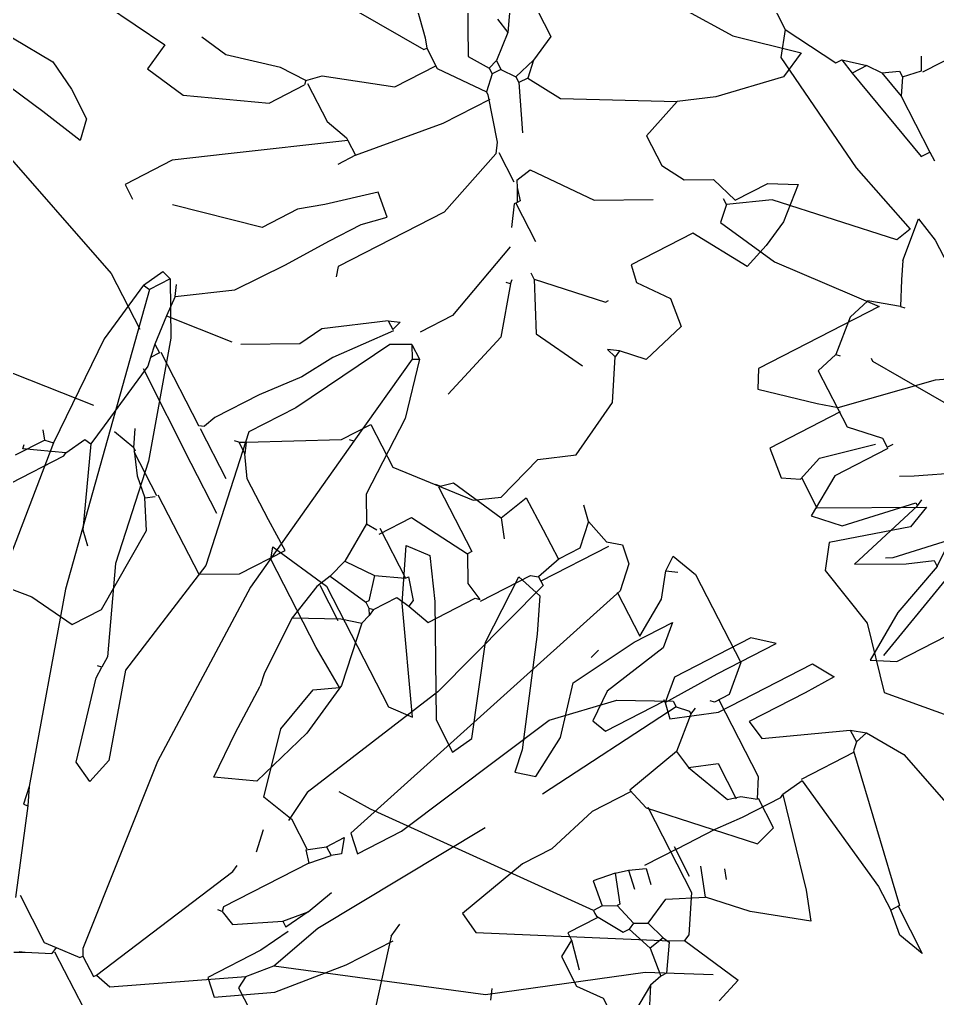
# Model space of a CAD drawing. Header units: metres. Extents: x 1769 to 3632, y 809 to 2652.
# Drawn here: x 2678.9699 to 2679.1882, y 1798.7378 to 1798.9704 of the extents above; entities that cross this region are included whole.
import ezdxf

# ---------------------------------------------------------------- set-up
doc = ezdxf.new("R2010")
doc.units = ezdxf.units.M
doc.header["$LTSCALE"] = 10
doc.layers.add('L-PLNT', color=66, linetype='Continuous')

# ---------------------------------------------------------------- blocks, each defined once
blk = doc.blocks.new('GARRA DE LEON')
at = {"layer": 'L-PLNT', "color": 65, "linetype": 'Continuous'}
for p, q in [((1271.7821, 335.3903), (1271.8152, 335.4027)), ((1271.8152, 335.4027), (1271.8773, 335.382)), ((1271.8773, 335.382), (1271.9229, 335.3986)), ((1271.9229, 335.3986), (1271.9933, 335.3613)), ((1271.7117, 335.3075), (1271.7821, 335.3903)), ((1271.9933, 335.3613), (1272.0223, 335.3116)), ((1271.4342, 335.3158), (1271.4798, 335.3386)), ((1271.4798, 335.3386), (1271.5439, 335.3386)), ((1271.5439, 335.3386), (1271.5429, 335.2951)), ((1272.0554, 335.3323), (1272.0305, 335.3075)), ((1272.1134, 335.3158), (1272.0554, 335.3323)), ((1271.4342, 335.204), (1271.4342, 335.3158)), ((1272.1175, 335.2785), (1272.1134, 335.3158)), ((1271.7117, 335.2474), (1271.7117, 335.3075)), ((1271.9477, 335.2412), (1271.9809, 335.3034)), ((1272.0181, 335.2992), (1272.0223, 335.3116)), ((1272.0305, 335.3075), (1272.0181, 335.2992)), ((1272.0305, 335.3075), (1272.0223, 335.3116)), ((1271.2354, 335.2454), (1271.2644, 335.2992)), ((1271.2644, 335.2992), (1271.3059, 335.2992)), ((1271.3059, 335.2992), (1271.4011, 335.2371)), ((1271.5429, 335.2951), (1271.5429, 335.2371)), ((1272.0885, 335.2412), (1272.1175, 335.2785)), ((1272.2211, 335.2868), (1272.1796, 335.2185)), ((1272.2542, 335.2744), (1272.2211, 335.2868)), ((1272.2873, 335.2578), (1272.2542, 335.2744)), ((1271.4891, 335.1874), (1271.4891, 335.2578)), ((1271.9063, 335.2247), (1271.8152, 335.2578)), ((1272.3246, 335.2247), (1272.2873, 335.2578)), ((1271.1982, 335.204), (1271.2354, 335.2454)), ((1271.5626, 335.1957), (1271.6703, 335.2474)), ((1271.6703, 335.2474), (1271.7117, 335.2474)), ((1271.9767, 335.1791), (1271.9477, 335.2412)), ((1271.9767, 335.1791), (1272.043, 335.2454)), ((1272.043, 335.2454), (1272.0471, 335.2454)), ((1272.0927, 335.2185), (1272.0885, 335.2412)), ((1271.4011, 335.2371), (1271.4177, 335.1998)), ((1271.5429, 335.2371), (1271.5543, 335.2081)), ((1271.3307, 335.1998), (1271.3265, 335.2205)), ((1271.5191, 335.1543), (1271.5191, 335.2247)), ((1271.9477, 335.1708), (1271.9063, 335.2247)), ((1272.1796, 335.2185), (1272.0927, 335.2185)), ((1272.2915, 335.206), (1272.3246, 335.2247)), ((1271.4177, 335.1998), (1271.4301, 335.204)), ((1271.4321, 335.1418), (1271.4321, 335.204)), ((1271.5543, 335.1915), (1271.5543, 335.2081)), ((1271.5626, 335.1957), (1271.5543, 335.2081)), ((1272.2335, 335.1708), (1272.2459, 335.206)), ((1272.2459, 335.206), (1272.2915, 335.206)), ((1271.3887, 335.1087), (1271.3307, 335.1998)), ((1271.4218, 335.1708), (1271.4177, 335.1998)), ((1271.5543, 335.1915), (1271.5502, 335.1874)), ((1271.5543, 335.1915), (1271.5626, 335.1957)), ((1269.9724, 335.1211), (1270.0304, 335.1833)), ((1271.4901, 335.0549), (1271.4891, 335.1874)), ((1271.9767, 335.1791), (1271.9767, 335.1708)), ((1271.4342, 335.1377), (1271.4218, 335.1708)), ((1271.8649, 335.1729), (1271.8194, 335.1729)), ((1271.9684, 335.1294), (1271.8649, 335.1729)), ((1271.9477, 335.1708), (1271.9436, 335.1667)), ((1271.9477, 335.1708), (1271.9519, 335.1667)), ((1272.2003, 335.1543), (1272.2335, 335.1708)), ((1271.5191, 335.1501), (1271.5253, 335.1543)), ((1271.5419, 335.1504), (1271.5253, 335.1543)), ((1271.662, 335.1548), (1271.604, 335.1504)), ((1271.7076, 335.1512), (1271.662, 335.1548)), ((1271.7904, 335.1563), (1271.7076, 335.1512)), ((1271.8028, 335.1501), (1271.7904, 335.1543)), ((1271.7904, 335.1418), (1271.7904, 335.1543)), ((1272.0885, 335.1253), (1272.1548, 335.1584)), ((1272.1838, 335.1253), (1272.2003, 335.1543)), ((1271.4342, 335.1377), (1271.4342, 335.1418)), ((1271.5191, 335.0466), (1271.5191, 335.1501)), ((1271.604, 335.1504), (1271.5419, 335.1504)), ((1271.7904, 335.1418), (1271.7117, 335.1129)), ((1271.7904, 335.1418), (1271.8028, 335.1501)), ((1271.4342, 335.1377), (1271.4218, 335.1087)), ((1271.4342, 335.1377), (1271.4466, 335.117)), ((1271.9995, 335.0839), (1271.9995, 335.1377)), ((1269.9931, 335.0342), (1269.9724, 335.1211)), ((1271.6786, 335.117), (1271.6123, 335.0839)), ((1271.7117, 335.1129), (1271.6786, 335.117)), ((1272.0347, 335.0549), (1272.0885, 335.1253)), ((1272.1838, 335.0839), (1272.1838, 335.1253)), ((1271.2769, 335.1067), (1271.3514, 335.1067)), ((1271.3555, 335.1046), (1271.31, 335.0756)), ((1271.3514, 335.1067), (1271.3555, 335.1046)), ((1271.3555, 335.1046), (1271.3845, 335.1004)), ((1271.3845, 335.1004), (1271.3887, 335.1087)), ((1271.4135, 335.0963), (1271.3887, 335.1087)), ((1271.9974, 335.0839), (1271.9809, 335.1087)), ((1271.4963, 335.0549), (1271.4135, 335.0963)), ((1272.3701, 335.0963), (1272.2832, 335.0797)), ((1272.4033, 335.0797), (1272.3701, 335.0963)), ((1270.1049, 335.0311), (1269.9931, 335.0797)), ((1272.0015, 335.0839), (1271.9974, 335.0839)), ((1272.0098, 335.0673), (1272.0015, 335.0839)), ((1272.0057, 335.0839), (1272.0015, 335.0839)), ((1272.0098, 335.0673), (1272.0057, 335.0839)), ((1272.2376, 335.0632), (1272.1838, 335.0839)), ((1272.2832, 335.0797), (1272.2376, 335.0632)), ((1272.337, 335.0218), (1272.4033, 335.0797)), ((1271.31, 335.0756), (1271.3141, 335.0714)), ((1271.3265, 334.9679), (1271.4135, 335.0673)), ((1271.546, 335.0093), (1271.604, 335.0756)), ((1272.014, 335.059), (1272.0098, 335.0673)), ((1271.7655, 335.0528), (1271.7572, 335.0632)), ((1272.0098, 335.0176), (1272.0098, 335.059)), ((1272.014, 335.059), (1272.0347, 335.0549)), ((1272.1092, 334.9928), (1272.2376, 335.0632)), ((1271.5046, 335.0466), (1271.4963, 335.0549)), ((1271.517, 335.0342), (1271.5046, 335.0466)), ((1271.517, 335.0466), (1271.5046, 335.0466)), ((1271.517, 335.0342), (1271.517, 335.0466)), ((1271.9146, 335.0528), (1271.7655, 335.0528)), ((1272.0057, 335.0176), (1271.9146, 335.0528)), ((1269.9765, 334.9514), (1269.9931, 335.0342)), ((1271.546, 335.0093), (1271.517, 335.0342)), ((1271.5667, 334.9928), (1271.6371, 335.0197)), ((1271.6371, 335.0197), (1271.7076, 335.0207)), ((1271.7076, 335.0207), (1271.7696, 335.0192)), ((1271.7696, 335.0192), (1271.8152, 335.0192)), ((1271.8152, 335.0192), (1271.8484, 335.0259)), ((1271.8484, 335.0259), (1271.8525, 334.9928)), ((1272.2976, 334.9638), (1272.337, 335.0218)), ((1271.5088, 334.9306), (1271.5088, 335.0093)), ((1271.5667, 334.9928), (1271.546, 335.0093)), ((1272.014, 335.0052), (1272.0057, 335.0176)), ((1272.0719, 334.9514), (1272.0471, 335.0093)), ((1270.2043, 335.0011), (1270.0593, 334.9762)), ((1272.0305, 334.9472), (1272.014, 335.0052)), ((1271.5667, 334.9928), (1271.575, 334.9803)), ((1271.8525, 334.9928), (1271.7862, 334.9762)), ((1272.0844, 334.9514), (1272.1092, 334.9928)), ((1270.0593, 334.9762), (1270.0511, 334.9721)), ((1271.7862, 334.9762), (1271.7531, 334.9658)), ((1271.7034, 334.9658), (1271.6164, 334.8892)), ((1271.7531, 334.9658), (1271.7034, 334.9658)), ((1269.9972, 334.9224), (1269.9765, 334.9514)), ((1270.0966, 334.9514), (1269.9972, 334.9224)), ((1270.1256, 334.9389), (1270.0966, 334.9514)), ((1270.2622, 334.9534), (1270.1297, 334.8975)), ((1271.8484, 334.9389), (1271.9643, 334.9534)), ((1271.9643, 334.9534), (1272.0305, 334.9534)), ((1272.0305, 334.9431), (1272.0305, 334.9472)), ((1272.0719, 334.9431), (1272.0719, 334.9514)), ((1272.0844, 334.9514), (1272.0719, 334.9514)), ((1272.1009, 334.9348), (1272.0844, 334.9514)), ((1270.0034, 334.8768), (1270.1256, 334.9389)), ((1271.8484, 334.9389), (1271.8235, 334.9389)), ((1271.8484, 334.9182), (1271.8484, 334.9389)), ((1271.9891, 334.8892), (1272.0305, 334.9431)), ((1272.0471, 334.9265), (1272.0305, 334.9431)), ((1272.0595, 334.9265), (1272.0719, 334.9431)), ((1272.1009, 334.9348), (1272.0719, 334.9431)), ((1272.1341, 334.9182), (1272.1009, 334.9348)), ((1271.4549, 334.7153), (1271.5088, 334.9306)), ((1272.0471, 334.9182), (1272.0471, 334.9265)), ((1272.0595, 334.9265), (1272.0471, 334.9265)), ((1272.0595, 334.9141), (1272.0595, 334.9265)), ((1271.8484, 334.9182), (1271.7076, 334.8644)), ((1271.8359, 334.8851), (1271.8484, 334.9141)), ((1271.8484, 334.9141), (1271.8484, 334.9182)), ((1272.0305, 334.8934), (1272.0471, 334.9182)), ((1272.0595, 334.9141), (1272.0471, 334.9182)), ((1272.0885, 334.8892), (1272.0595, 334.9141)), ((1272.1341, 334.8395), (1272.1341, 334.9182)), ((1270.1297, 334.8975), (1270.1132, 334.8892)), ((1271.8359, 334.8313), (1271.8359, 334.8851)), ((1271.8566, 334.8313), (1271.9312, 334.8851)), ((1271.9312, 334.8851), (1271.9891, 334.8851)), ((1271.9891, 334.8602), (1271.9891, 334.8892)), ((1272.0637, 334.8271), (1272.0305, 334.8934)), ((1272.0844, 334.8685), (1272.0885, 334.8892)), ((1272.1092, 334.8561), (1272.0885, 334.8892)), ((1270.0034, 334.8354), (1270.0034, 334.8768)), ((1271.575, 334.8395), (1271.575, 334.8602)), ((1271.7076, 334.8644), (1271.6413, 334.8395)), ((1271.8939, 334.7194), (1271.985, 334.8602)), ((1271.985, 334.8602), (1271.9891, 334.8602)), ((1271.9933, 334.8478), (1271.9891, 334.8602)), ((1272.0243, 334.6946), (1271.9933, 334.8478)), ((1269.9807, 334.823), (1270.0014, 334.8354)), ((1270.0014, 334.8354), (1270.0345, 334.823)), ((1270.0345, 334.823), (1270.1049, 334.8395)), ((1271.6413, 334.8395), (1271.575, 334.8395)), ((1269.9848, 334.7836), (1269.9807, 334.823)), ((1270.2084, 334.8023), (1270.2788, 334.8313)), ((1271.691, 334.7733), (1271.7821, 334.8313)), ((1271.7821, 334.8313), (1271.8318, 334.8313)), ((1271.8359, 334.8271), (1271.8152, 334.7981)), ((1271.8359, 334.8271), (1271.8318, 334.8313)), ((1271.8359, 334.8271), (1271.8566, 334.8313)), ((1270.0842, 334.7774), (1270.2084, 334.8023)), ((1271.8152, 334.7981), (1271.7614, 334.7526)), ((1270.0842, 334.7836), (1269.9848, 334.7836)), ((1270.0635, 334.7609), (1270.0842, 334.7774)), ((1271.6661, 334.7236), (1271.691, 334.7733)), ((1271.5502, 334.765), (1271.5253, 334.7112)), ((1271.5698, 334.7443), (1271.5502, 334.765)), ((1270.0055, 334.7112), (1270.0635, 334.7609)), ((1271.7614, 334.7526), (1271.7448, 334.7194)), ((1271.5698, 334.7029), (1271.5698, 334.7443)), ((1271.6992, 334.707), (1271.6661, 334.7236)), ((1270.0179, 334.6884), (1270.0055, 334.7112)), ((1271.5253, 334.7112), (1271.4922, 334.6449)), ((1271.5647, 334.6615), (1271.5698, 334.7029)), ((1271.6558, 334.6283), (1271.6992, 334.707)), ((1270.1877, 334.6884), (1270.0179, 334.6884)), ((1270.0966, 334.5786), (1270.1877, 334.6884)), ((1271.5336, 334.6118), (1271.5647, 334.6615)), ((1270.2457, 334.6242), (1270.1297, 334.5082)), ((1270.2416, 334.5207), (1270.2664, 334.6201)), ((1270.2664, 334.6201), (1270.2457, 334.6242)), ((1270.0593, 334.5041), (1270.0966, 334.5786)), ((1270.3326, 334.5455), (1270.3326, 334.5579)), ((1270.2912, 334.413), (1270.3202, 334.5455)), ((1270.3202, 334.5455), (1270.3326, 334.5455)), ((1270.3326, 334.4668), (1270.3326, 334.5455)), ((1270.2208, 334.355), (1270.2416, 334.5207)), ((1270.0759, 334.4875), (1270.0593, 334.5041)), ((1270.1297, 334.5082), (1270.0759, 334.4875)), ((1270.0759, 334.4875), (1270.0759, 334.4793)), ((1270.3244, 334.4296), (1270.3326, 334.4668)), ((1270.3451, 334.4461), (1270.3326, 334.4668)), ((1270.3451, 334.4461), (1270.3699, 334.4503)), ((1270.3451, 334.4378), (1270.3451, 334.4461)), ((1270.4279, 334.4523), (1270.3699, 334.4523)), ((1270.3699, 334.4503), (1270.3782, 334.4337)), ((1270.3244, 334.4296), (1270.3451, 334.4378)), ((1270.312, 334.413), (1270.3244, 334.4296)), ((1270.2871, 334.3923), (1270.312, 334.413)), ((1270.2871, 334.3923), (1270.2912, 334.413)), ((1270.312, 334.413), (1270.2912, 334.413)), ((1270.2416, 334.326), (1270.2788, 334.3923)), ((1270.2788, 334.3923), (1270.2871, 334.3923)), ((1270.2416, 334.326), (1270.2208, 334.355)), ((1272.9333, 334.3343), (1272.9002, 334.3467)), ((1272.8961, 334.2598), (1272.9333, 334.3343)), ((1270.2416, 334.2681), (1270.2416, 334.326)), ((1272.834, 334.2722), (1272.9085, 334.3136)), ((1272.6434, 334.2059), (1272.834, 334.2722)), ((1272.8795, 334.2515), (1272.8961, 334.2598)), ((1272.9043, 334.2556), (1272.8961, 334.2598)), ((1272.6683, 334.1314), (1272.8795, 334.2515)), ((1272.9313, 334.2101), (1272.9043, 334.2556)), ((1272.9313, 334.09), (1272.9313, 334.2101)), ((1272.424, 334.0527), (1272.6434, 334.2059)), ((1272.9292, 334.09), (1273.0327, 334.1935)), ((1273.0327, 334.1935), (1273.0596, 334.1852)), ((1273.0596, 334.1852), (1273.0596, 334.1438)), ((1272.3722, 334.0569), (1272.3722, 334.1811)), ((1273.041, 334.1314), (1273.0576, 334.1438)), ((1273.0721, 334.119), (1273.0576, 334.1438)), ((1272.6642, 334.1024), (1272.6683, 334.1314)), ((1272.9996, 334.0693), (1273.0244, 334.1273)), ((1273.0244, 334.1273), (1273.041, 334.1314)), ((1273.0348, 334.0817), (1273.0348, 334.1314)), ((1273.0721, 334.0113), (1273.0721, 334.119)), ((1272.7594, 334.0817), (1272.6642, 334.1024)), ((1272.9209, 334.061), (1272.9292, 334.09)), ((1272.8008, 334.0817), (1272.7594, 334.0817)), ((1272.8671, 334.0631), (1272.8008, 334.0817)), ((1272.9996, 334.0693), (1273.0348, 334.0817)), ((1272.9209, 334.0631), (1272.8671, 334.0631)), ((1272.9954, 334.0444), (1272.9996, 334.0693)), ((1272.3867, 334.0486), (1272.3722, 334.0569)), ((1272.3867, 334.0486), (1272.424, 334.0527)), ((1272.424, 334.0527), (1272.4944, 334.0361)), ((1272.9954, 334.0444), (1272.9209, 334.061)), ((1272.2293, 333.9823), (1272.3867, 334.0486)), ((1273.0327, 334.0113), (1272.9954, 334.0444)), ((1272.4944, 334.0361), (1272.7387, 334.0196)), ((1273.0203, 333.9947), (1272.8215, 334.0154)), ((1273.0203, 333.9947), (1273.0327, 334.0072)), ((1273.0327, 334.0072), (1273.0327, 334.0113)), ((1273.0327, 334.0113), (1273.041, 334.0072)), ((1273.0658, 334.0113), (1273.0617, 334.0072)), ((1273.0866, 334.0113), (1273.0658, 334.0113)), ((1273.1176, 333.9823), (1273.0866, 334.0113)), ((1272.1879, 333.9119), (1272.1879, 333.9906)), ((1273.0203, 333.9865), (1273.0203, 333.9947)), ((1272.2211, 333.9616), (1272.2293, 333.9823)), ((1272.9582, 333.9533), (1273.0203, 333.9865)), ((1273.1176, 333.8581), (1273.1176, 333.9823)), ((1272.5813, 333.9761), (1272.6434, 333.9761)), ((1272.5855, 333.9492), (1272.5813, 333.9761)), ((1272.6434, 333.9761), (1272.8712, 333.9368)), ((1272.2169, 333.9326), (1272.2169, 333.9616)), ((1272.2169, 333.9616), (1272.2211, 333.9616)), ((1272.2211, 333.9616), (1272.4322, 333.9243)), ((1272.8712, 333.9368), (1272.9582, 333.9533)), ((1273.0244, 333.8332), (1272.5855, 333.9492)), ((1272.1921, 333.9078), (1272.2128, 333.9326)), ((1272.2128, 333.9326), (1272.2169, 333.9326)), ((1272.2211, 333.9243), (1272.2169, 333.9326)), ((1272.4115, 333.7587), (1272.2211, 333.9243)), ((1272.4322, 333.9243), (1272.4405, 333.9202)), ((1272.4902, 333.8953), (1272.4695, 333.9161)), ((1272.1548, 333.8953), (1272.1838, 333.9119)), ((1272.1817, 333.8953), (1272.1921, 333.9078)), ((1272.1921, 333.9078), (1272.1838, 333.9119)), ((1272.1423, 333.8891), (1272.1548, 333.8953)), ((1272.1486, 333.8912), (1272.1548, 333.8953)), ((1272.1817, 333.8291), (1272.1817, 333.8953)), ((1272.5606, 333.8788), (1272.5234, 333.8995)), ((1272.9665, 333.8871), (1272.954, 333.8912)), ((1273.0203, 333.8332), (1273.0203, 333.8953)), ((1273.0203, 333.8953), (1273.0658, 333.8664)), ((1272.7635, 333.8415), (1272.5606, 333.8788)), ((1273.0658, 333.8664), (1273.0866, 333.8374)), ((1273.1031, 333.8249), (1273.1176, 333.8581)), ((1273.0866, 333.8374), (1273.099, 333.8457)), ((1272.5109, 333.8374), (1272.4654, 333.8084)), ((1272.5938, 333.8125), (1272.5109, 333.8374)), ((1272.9416, 333.7835), (1272.7635, 333.8415)), ((1273.0493, 333.8084), (1273.0244, 333.8332)), ((1273.0866, 333.8374), (1273.1031, 333.8249)), ((1272.2417, 333.7338), (1272.1755, 333.8291)), ((1272.4654, 333.8084), (1272.515, 333.7711)), ((1272.66, 333.7794), (1272.5938, 333.8125)), ((1273.0534, 333.7835), (1273.0493, 333.8084)), ((1272.9416, 333.7711), (1272.9416, 333.7835)), ((1273.0369, 333.7711), (1273.0534, 333.7835)), ((1272.515, 333.7711), (1272.5689, 333.7338)), ((1272.718, 333.7214), (1272.66, 333.7794)), ((1272.9333, 333.7649), (1272.9416, 333.7711)), ((1273.0369, 333.7773), (1272.9416, 333.7773)), ((1272.9747, 333.7628), (1272.9416, 333.7711)), ((1273.0286, 333.738), (1273.0369, 333.7711)), ((1272.6144, 333.6179), (1272.4115, 333.7587)), ((1272.7801, 333.7297), (1272.7925, 333.7587)), ((1272.7925, 333.7587), (1272.8588, 333.7587)), ((1272.8588, 333.738), (1272.8629, 333.7628)), ((1272.8588, 333.7587), (1272.8629, 333.7628)), ((1272.8629, 333.7649), (1272.9333, 333.7649)), ((1272.9737, 333.7214), (1272.9737, 333.7628)), ((1273.0037, 333.7628), (1272.9747, 333.7628)), ((1273.0286, 333.738), (1273.0037, 333.7628)), ((1272.2376, 333.7297), (1272.2417, 333.7338)), ((1272.2542, 333.7131), (1272.2417, 333.7338)), ((1272.3246, 333.7421), (1272.3204, 333.7131)), ((1272.3577, 333.7297), (1272.3246, 333.7421)), ((1272.5813, 333.7214), (1272.5689, 333.7338)), ((1272.5813, 333.7214), (1272.5689, 333.7338)), ((1272.8754, 333.7049), (1272.8588, 333.738)), ((1273.0286, 333.738), (1273.0327, 333.7173)), ((1272.2542, 333.7131), (1272.2376, 333.7297)), ((1272.4281, 333.6386), (1272.3577, 333.7297)), ((1272.6434, 333.6759), (1272.5813, 333.7214)), ((1272.6973, 333.7049), (1272.718, 333.7214)), ((1272.7304, 333.7173), (1272.718, 333.7214)), ((1272.7718, 333.7131), (1272.7801, 333.7297)), ((1272.7884, 333.7256), (1272.7801, 333.7297)), ((1272.7967, 333.6966), (1272.7884, 333.7256)), ((1272.9727, 333.6759), (1272.9737, 333.7214)), ((1272.4074, 333.5144), (1272.2542, 333.7131)), ((1272.3204, 333.7131), (1272.3908, 333.6303)), ((1272.7346, 333.709), (1272.7304, 333.7173)), ((1272.7387, 333.7131), (1272.7304, 333.7173)), ((1272.7346, 333.709), (1272.7387, 333.7131)), ((1272.7346, 333.7007), (1272.7346, 333.709)), ((1272.7387, 333.7131), (1272.7718, 333.7131)), ((1272.9333, 333.6841), (1272.925, 333.709)), ((1272.6434, 333.6759), (1272.6973, 333.7049)), ((1272.6931, 333.6552), (1272.6931, 333.7049)), ((1272.7097, 333.651), (1272.7346, 333.7007)), ((1272.7387, 333.7007), (1272.7346, 333.7007)), ((1272.7594, 333.6759), (1272.7387, 333.7007)), ((1272.7594, 333.6759), (1272.7925, 333.6966)), ((1272.7925, 333.6262), (1272.7925, 333.6966)), ((1272.7925, 333.6966), (1272.7967, 333.6966)), ((1272.834, 333.6324), (1272.8754, 333.7049)), ((1272.8816, 333.7049), (1272.8754, 333.7049)), ((1272.8816, 333.6137), (1272.8816, 333.7049)), ((1272.9002, 333.6179), (1272.9333, 333.6841)), ((1272.9333, 333.6841), (1272.9727, 333.6759)), ((1272.689, 333.6552), (1272.6434, 333.6759)), ((1272.7346, 333.6427), (1272.7594, 333.6759)), ((1272.7097, 333.651), (1272.689, 333.6552)), ((1272.7346, 333.6427), (1272.7097, 333.651)), ((1272.5772, 333.5682), (1272.4281, 333.6386)), ((1272.7801, 333.6137), (1272.7346, 333.6427)), ((1272.3908, 333.6303), (1272.4033, 333.622)), ((1272.4033, 333.622), (1272.3991, 333.6179)), ((1272.4157, 333.6137), (1272.4033, 333.622)), ((1272.7801, 333.6137), (1272.7884, 333.6262)), ((1272.7884, 333.6324), (1272.834, 333.6324)), ((1272.4778, 333.5144), (1272.4157, 333.6137)), ((1272.8132, 333.5144), (1272.6144, 333.6179)), ((1272.7967, 333.5806), (1272.7801, 333.6137)), ((1272.8836, 333.6137), (1272.8795, 333.6096)), ((1272.8836, 333.6137), (1272.9002, 333.6179)), ((1272.8836, 333.5185), (1272.7967, 333.5806)), ((1272.7014, 333.444), (1272.5772, 333.5682)), ((1272.6724, 333.2286), (1272.4074, 333.5144)), ((1272.573, 333.4191), (1272.4778, 333.5144)), ((1272.8132, 333.5144), (1272.8091, 333.5102)), ((1272.925, 333.4564), (1272.8132, 333.5144)), ((1272.9333, 333.4605), (1272.8836, 333.5185)), ((1272.4778, 333.3446), (1272.3204, 333.4854)), ((1272.925, 333.4564), (1272.9333, 333.4605)), ((1272.9333, 333.4398), (1272.925, 333.4564)), ((1272.9333, 333.4398), (1272.9333, 333.4605)), ((1272.7677, 333.444), (1272.7014, 333.444)), ((1272.9085, 333.4274), (1272.7677, 333.444)), ((1272.9333, 333.4398), (1272.9085, 333.4274)), ((1272.6683, 333.2949), (1272.573, 333.4191)), ((1271.1423, 333.4067), (1271.1278, 333.3736)), ((1271.1423, 333.3404), (1271.1423, 333.4067)), ((1271.1278, 333.3736), (1271.1319, 333.3404)), ((1271.1319, 333.3073), (1271.1319, 333.3404)), ((1271.1443, 333.3404), (1271.1319, 333.3404)), ((1271.1816, 333.1417), (1271.1443, 333.3404)), ((1272.4695, 333.3363), (1272.4778, 333.3446)), ((1272.5938, 333.2576), (1272.4778, 333.3446)), ((1272.4695, 333.3363), (1272.4281, 333.3363)), ((1272.4695, 333.3363), (1272.4736, 333.3239)), ((1270.7613, 333.2742), (1270.7613, 333.3156)), ((1270.8213, 333.2866), (1270.8047, 333.3156)), ((1270.8213, 333.2866), (1270.7882, 333.3073)), ((1271.0367, 333.3073), (1270.9745, 333.2617)), ((1271.0491, 333.27), (1271.0367, 333.3073)), ((1271.1071, 333.1458), (1271.1319, 333.3073)), ((1272.7014, 333.2286), (1272.6683, 333.2949)), ((1270.8379, 333.2825), (1270.8213, 333.2866)), ((1270.8462, 333.2825), (1270.8379, 333.2825)), ((1270.842, 333.2452), (1270.8379, 333.2825)), ((1270.8669, 333.2493), (1270.8462, 333.2825)), ((1270.7385, 333.2452), (1270.7613, 333.2742)), ((1271.0781, 333.1499), (1271.0491, 333.27)), ((1271.2354, 333.1748), (1271.2603, 333.2742)), ((1270.9745, 333.2617), (1270.9331, 333.2203)), ((1272.6683, 333.2203), (1272.5938, 333.2576)), ((1270.7385, 333.2038), (1270.7385, 333.2452)), ((1270.8296, 333.2121), (1270.842, 333.2452)), ((1270.8627, 333.241), (1270.842, 333.2452)), ((1270.8627, 333.241), (1270.8669, 333.2493)), ((1270.8545, 333.2162), (1270.8627, 333.241)), ((1270.7592, 333.1913), (1270.7509, 333.2286)), ((1270.8876, 333.1996), (1270.9331, 333.2203)), ((1270.9331, 333.2203), (1270.9456, 333.1831)), ((1272.6683, 333.2203), (1272.6724, 333.2286)), ((1272.6683, 333.2203), (1272.6973, 333.2162)), ((1272.7014, 333.2286), (1272.6724, 333.2286)), ((1272.6973, 333.2162), (1272.7014, 333.2286)), ((1270.635, 333.2121), (1270.6432, 333.1996)), ((1270.8006, 333.1789), (1270.8213, 333.2121)), ((1270.8213, 333.2121), (1270.8296, 333.2121)), ((1270.8379, 333.2079), (1270.8296, 333.2121)), ((1270.8296, 333.1789), (1270.8379, 333.2079)), ((1270.8379, 333.2079), (1270.8545, 333.2162)), ((1270.8545, 333.2162), (1270.8876, 333.1996)), ((1270.9704, 333.1996), (1270.9663, 333.2121)), ((1270.7592, 333.1913), (1270.7385, 333.2038)), ((1270.7592, 333.181), (1270.7592, 333.1913)), ((1270.8006, 333.181), (1270.7592, 333.181)), ((1270.9269, 333.1458), (1270.9269, 333.1872)), ((1270.8006, 333.1706), (1270.6101, 332.9304)), ((1270.8006, 333.1748), (1270.8006, 333.1789)), ((1270.8006, 333.1706), (1270.8006, 333.1748)), ((1270.813, 333.1706), (1270.8006, 333.1706)), ((1270.813, 333.1706), (1270.8296, 333.1789)), ((1270.8172, 333.1375), (1270.813, 333.1706)), ((1270.8337, 333.1789), (1270.8296, 333.1789)), ((1270.8462, 333.1417), (1270.8337, 333.1789)), ((1270.8627, 333.1458), (1270.8586, 333.1706)), ((1270.8834, 333.1541), (1270.8793, 333.1748)), ((1271.2064, 333.1292), (1271.2354, 333.1748)), ((1270.5604, 333.0837), (1270.5024, 333.1541)), ((1270.8462, 333.1417), (1270.8627, 333.1458)), ((1270.8627, 333.1458), (1270.8834, 333.1541)), ((1270.929, 333.1499), (1270.8834, 333.1499)), ((1270.929, 333.1499), (1270.9828, 333.1499)), ((1270.9828, 333.1499), (1271.0201, 333.152)), ((1271.0201, 333.152), (1271.0739, 333.152)), ((1271.0739, 333.152), (1271.0781, 333.1499)), ((1271.1071, 333.1458), (1271.0781, 333.1499)), ((1271.1816, 333.1437), (1271.1071, 333.1437)), ((1270.8462, 333.1417), (1270.8172, 333.1375)), ((1271.1899, 333.1334), (1271.1816, 333.1417)), ((1271.1899, 333.1168), (1271.1899, 333.1334)), ((1271.2064, 333.1292), (1271.1899, 333.1334)), ((1271.1899, 333.1168), (1271.2064, 333.1292)), ((1271.0864, 333.0754), (1271.1899, 333.1168)), ((1270.3989, 333.0795), (1270.4942, 333.0899)), ((1270.4942, 333.0899), (1270.5604, 333.0899)), ((1270.5604, 333.0837), (1270.577, 333.0754)), ((1270.3285, 333.0505), (1270.3989, 333.0795)), ((1271.0822, 333.0495), (1271.0864, 333.0754)), ((1271.252, 333.0505), (1271.281, 333.0671)), ((1271.281, 333.0671), (1271.3721, 333.0671)), ((1270.3326, 333.0247), (1270.3285, 333.0505)), ((1271.1609, 333.0495), (1271.0822, 333.0495)), ((1271.2023, 333.0485), (1271.1609, 333.0495)), ((1271.1857, 333.0216), (1271.2023, 333.0485)), ((1271.31, 333.0133), (1271.252, 333.0505)), ((1270.4072, 333.0247), (1270.3326, 333.0247)), ((1270.4486, 333.0195), (1270.4072, 333.0247)), ((1270.9953, 333.0009), (1271.0532, 333.0216)), ((1271.0532, 333.0216), (1271.1857, 333.0216)), ((1270.4486, 333.005), (1270.4486, 333.0133)), ((1270.4818, 333.0091), (1270.4486, 333.0133)), ((1270.4486, 333.005), (1270.4818, 333.0091)), ((1270.4818, 333.0091), (1270.519, 333.0009)), ((1271.3804, 332.9843), (1271.31, 333.0133)), ((1270.3906, 332.9801), (1270.4486, 333.005)), ((1270.9994, 332.9801), (1270.9953, 333.0009)), ((1270.7923, 332.9719), (1270.813, 332.9884)), ((1270.813, 332.9884), (1270.8627, 332.9594)), ((1271.3804, 332.9843), (1271.397, 332.9719)), ((1271.3804, 332.976), (1271.3804, 332.9843)), ((1270.3865, 332.9594), (1270.3906, 332.9801)), ((1270.9083, 332.9594), (1270.9166, 332.9781)), ((1270.9166, 332.9781), (1270.9994, 332.9781)), ((1270.9994, 332.9801), (1271.0739, 332.9781)), ((1271.0242, 332.9574), (1270.9994, 332.9801)), ((1270.9994, 332.976), (1270.9994, 332.9801)), ((1271.0739, 332.9781), (1271.1568, 332.9781)), ((1271.1568, 332.9781), (1271.1319, 332.9574)), ((1271.3473, 332.9636), (1271.3804, 332.976)), ((1270.5522, 332.9636), (1270.5397, 332.9594)), ((1270.5646, 332.947), (1270.5522, 332.9636)), ((1270.813, 332.9512), (1270.7923, 332.9719)), ((1271.2893, 332.9346), (1271.3473, 332.9636)), ((1270.3865, 332.9594), (1270.3824, 332.9553)), ((1270.3906, 332.9553), (1270.3865, 332.9594)), ((1270.5107, 332.9553), (1270.3906, 332.9553)), ((1270.5107, 332.9553), (1270.5397, 332.9594)), ((1270.5149, 332.9387), (1270.5107, 332.9553)), ((1270.5397, 332.947), (1270.5397, 332.9594)), ((1270.8959, 332.8311), (1270.813, 332.9512)), ((1270.8627, 332.9594), (1270.9083, 332.9056)), ((1270.9414, 332.9346), (1270.9083, 332.9594)), ((1271.1319, 332.9574), (1271.0242, 332.9574)), ((1270.5149, 332.9387), (1270.5397, 332.947)), ((1270.5169, 332.9387), (1270.5169, 332.8973)), ((1270.5397, 332.947), (1270.5646, 332.947)), ((1270.6101, 332.9304), (1270.5853, 332.8932)), ((1271.0284, 332.918), (1270.9414, 332.9346)), ((1271.3928, 332.9056), (1271.2893, 332.9346)), ((1270.7343, 332.8683), (1270.7343, 332.9139)), ((1270.7343, 332.9139), (1270.7633, 332.9097)), ((1271.0532, 332.8953), (1271.0284, 332.918)), ((1270.7633, 332.9097), (1270.8337, 332.8104)), ((1270.9083, 332.9056), (1270.9994, 332.8953)), ((1271.2976, 332.8849), (1271.3928, 332.9015)), ((1271.3928, 332.9015), (1271.3928, 332.9056)), ((1271.3928, 332.9056), (1271.4011, 332.9015)), ((1270.5169, 332.8973), (1270.4983, 332.8559)), ((1270.9994, 332.8953), (1271.0532, 332.8953)), ((1271.2686, 332.8559), (1271.2976, 332.8849)), ((1270.8006, 332.7358), (1270.7343, 332.8683)), ((1270.4983, 332.8559), (1270.5563, 332.7896)), ((1270.6888, 332.8269), (1270.7095, 332.8518)), ((1270.7095, 332.8518), (1270.7633, 332.7192)), ((1271.3183, 332.8248), (1271.2686, 332.8559)), ((1270.6888, 332.6571), (1270.6888, 332.8269)), ((1270.9207, 332.7896), (1270.8959, 332.8311)), ((1271.5005, 332.8352), (1271.4259, 332.7192)), ((1271.3928, 332.8248), (1271.3183, 332.8248)), ((1271.3928, 332.8104), (1271.3928, 332.8228)), ((1271.3928, 332.8228), (1271.4011, 332.8228)), ((1270.8337, 332.8104), (1270.9083, 332.7565)), ((1271.3597, 332.7772), (1271.3928, 332.8104)), ((1270.5563, 332.7896), (1270.6143, 332.7648)), ((1270.9083, 332.7565), (1270.9207, 332.7896)), ((1270.6143, 332.7648), (1270.6453, 332.7772)), ((1270.6453, 332.7772), (1270.6422, 332.7192)), ((1271.3597, 332.6985), (1271.3597, 332.7772)), ((1270.8213, 332.682), (1270.8006, 332.7358)), ((1270.6422, 332.7192), (1270.6422, 332.595)), ((1270.7633, 332.7192), (1270.8006, 332.6571)), ((1271.4259, 332.7192), (1271.4259, 332.7151)), ((1271.3887, 332.6903), (1271.3597, 332.6985)), ((1271.3887, 332.6903), (1271.3928, 332.6944)), ((1271.4259, 332.6571), (1271.3887, 332.6903)), ((1270.8006, 332.6571), (1270.8213, 332.682)), ((1271.488, 332.6737), (1271.4549, 332.6488)), ((1271.488, 332.6737), (1271.4922, 332.6778)), ((1271.5046, 332.6447), (1271.488, 332.6737)), ((1271.5647, 332.6199), (1271.5647, 332.6778)), ((1270.6515, 332.5826), (1270.6888, 332.6571)), ((1271.4549, 332.6488), (1271.4259, 332.6571)), ((1271.517, 332.624), (1271.5046, 332.6447)), ((1271.517, 332.624), (1271.5046, 332.6447)), ((1271.517, 332.624), (1271.5584, 332.5867)), ((1271.5584, 332.5867), (1271.5647, 332.6199)), ((1270.6422, 332.595), (1270.6515, 332.5826))]:
    blk.add_line(p, q, dxfattribs=at)

msp = doc.modelspace()

# ---------------------------------------------------------------- block references
at = {"layer": 'L-PLNT', "xscale": -0.1898607951434572, "yscale": 0.1898607951434572, "zscale": 0.1898607951434572, "rotation": 207.1846337181579}
for p in [(2435.62335, 1745.25161), (2435.19666, 1745.18581), (2435.58356, 1744.79861), (2435.15687, 1744.7936)]:
    msp.add_blockref('GARRA DE LEON', p, dxfattribs=at)

doc.saveas('drawing.dxf')
